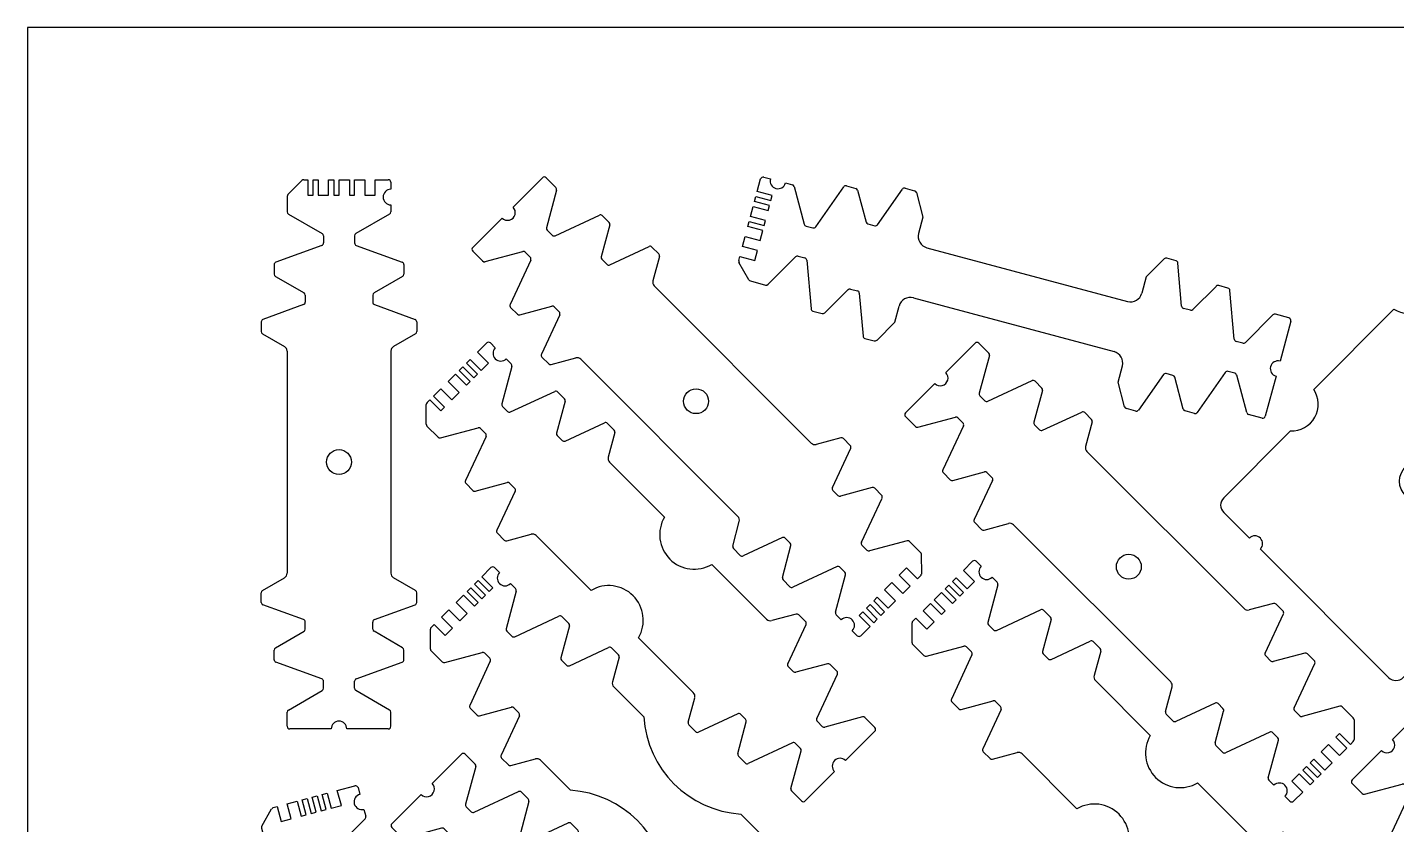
# Model space of a CAD drawing. Header units: millimetres. Extents: x 0 to 1720, y 0 to 300.
# Drawn here: x 1320 to 1584.1, y 146.3 to 300 of the extents above; entities that cross this region are included whole.
import ezdxf

# ---------------------------------------------------------------- set-up
doc = ezdxf.new("R2010")
doc.units = ezdxf.units.MM
for name, color, linetype in [('Q3_NORMAL', 3, 'Continuous'), ('Q4_MEDIUM', 4, 'Continuous'), ('Q5_HIGH', 5, 'Continuous'), ('SHEET', 7, 'Continuous')]:
    doc.layers.add(name, color=color, linetype=linetype)

# ---------------------------------------------------------------- blocks, each defined once
blk = doc.blocks.new('UT40__015deg__i1')
at = {"layer": 'Q3_NORMAL', "color": 3}
for p, q in [((-6.79, 52.94), (-6, 52.94)), ((6, 52.94), (9.5, 52.94)), ((-9.85, 50.09), (-7.15, 52.8)), ((10, 52.44), (10, 51.1)), ((-10, 49.74), (-10, 46.73)), ((10, 48.1), (10, 46.73)), ((-3.33, 40.28), (-12.17, 37.06)), ((-3, 42.11), (-3, 40.75)), ((3, 42.11), (3, 40.75)), ((3.33, 40.28), (12.17, 37.06)), ((-12.5, 36.59), (-12.5, 34.73)), ((12.5, 36.59), (12.5, 34.73)), ((-6.5, 30.69), (-6.5, 29.33)), ((6.5, 30.69), (6.5, 29.33)), ((-6.83, 28.86), (-14.67, 26.01)), ((6.83, 28.86), (14.67, 26.01)), ((-15, 25.54), (-15, 23.68)), ((15, 25.54), (15, 23.68)), ((-15, -28.54), (-15, -26.68)), ((-6.83, -31.86), (-14.67, -29.01)), ((6.83, -31.86), (14.67, -29.01)), ((15, -28.54), (15, -26.68)), ((-6.5, -33.69), (-6.5, -32.33)), ((6.5, -33.69), (6.5, -32.33)), ((-12.5, -39.59), (-12.5, -37.73)), ((12.5, -39.59), (12.5, -37.73)), ((-3.33, -43.28), (-12.17, -40.06)), ((3.33, -43.28), (12.17, -40.06)), ((-3, -45.11), (-3, -43.75)), ((3, -45.11), (3, -43.75)), ((-10, -52.44), (-10, -49.73)), ((10, -52.44), (10, -49.73)), ((-1.5, -52.94), (-9.5, -52.94)), ((9.5, -52.94), (1.5, -52.94))]:
    blk.add_line(p, q, dxfattribs=at)
for centre, radius, start, end in [((-6.79, 52.44), 0.5, 90, 135), ((9.5, 52.44), 0.5, 0, 90), ((10, 49.6), 1.5, 90, 270), ((-9.5, 49.74), 0.5, 135, 180), ((-9.5, 46.73), 0.5, 180, 240), ((9.5, 46.73), 0.5, 300, 0), ((-3.5, 42.11), 0.5, 0, 60), ((3.5, 42.11), 0.5, 120, 180), ((-3.5, 40.75), 0.5, 290, 0), ((3.5, 40.75), 0.5, 180, 250), ((-12, 36.59), 0.5, 110, 180), ((12, 36.59), 0.5, 0, 70), ((-12, 34.73), 0.5, 180, 240), ((12, 34.73), 0.5, 300, 0), ((-7, 29.33), 0.5, 290, 0), ((-7, 30.69), 0.5, 0, 60), ((7, 30.69), 0.5, 120, 180), ((7, 29.33), 0.5, 180, 250), ((-14.5, 25.54), 0.5, 110, 180), ((14.5, 25.54), 0.5, 0, 70), ((-14.5, 23.68), 0.5, 180, 240), ((14.5, 23.68), 0.5, 300, 0), ((-14.5, -26.68), 0.5, 120, 180), ((14.5, -26.68), 0.5, 0, 60), ((-14.5, -28.54), 0.5, 180, 250), ((14.5, -28.54), 0.5, 290, 0), ((-7, -32.33), 0.5, 0, 70), ((-7, -33.69), 0.5, 300, 0), ((7, -32.33), 0.5, 110, 180), ((7, -33.69), 0.5, 180, 240), ((-12, -37.73), 0.5, 120, 180), ((-12, -39.59), 0.5, 180, 250), ((12, -39.59), 0.5, 290, 0), ((12, -37.73), 0.5, 0, 60), ((-3.5, -43.75), 0.5, 0, 70), ((3.5, -43.75), 0.5, 110, 180), ((-3.5, -45.11), 0.5, 300, 0), ((3.5, -45.11), 0.5, 180, 240), ((-9.5, -49.73), 0.5, 120, 180), ((9.5, -49.73), 0.5, 0, 60), ((-9.5, -52.44), 0.5, 180, 270), ((0, -52.94), 1.5, 0, 180), ((9.5, -52.44), 0.5, 270, 0)]:
    blk.add_arc(centre, radius, start, end, dxfattribs=at)
at = {"layer": 'Q4_MEDIUM', "color": 4}
for p, q in [((-9.75, 46.3), (-3.25, 42.55)), ((9.75, 46.3), (3.25, 42.55)), ((-12.25, 34.3), (-6.75, 31.13)), ((12.25, 34.3), (6.75, 31.13)), ((-14.75, 23.24), (-10.5, 20.79)), ((14.75, 23.24), (10.5, 20.79)), ((-10.5, 20.79), (-7.25, 20.79)), ((10.5, 20.79), (7.25, 20.79)), ((-14.75, -26.24), (-10.5, -23.79)), ((-10.5, -23.79), (-7.26, -23.79)), ((10.5, -23.79), (7.26, -23.79)), ((14.75, -26.24), (10.5, -23.79)), ((-12.25, -37.3), (-6.75, -34.12)), ((12.25, -37.3), (6.75, -34.12)), ((-9.75, -49.3), (-3.25, -45.55)), ((9.75, -49.3), (3.25, -45.55))]:
    blk.add_line(p, q, dxfattribs=at)
at = {"layer": 'Q5_HIGH', "color": 5}
for p, q in [((-6, 52.94), (-6, 49.94)), ((-4, 49.94), (-4, 52.94)), ((-4, 52.94), (-2, 52.94)), ((-2, 52.94), (-2, 49.94)), ((-1, 49.94), (-1, 52.94)), ((-1, 52.94), (0, 52.94)), ((0, 52.94), (0, 49.94)), ((1, 49.94), (1, 52.94)), ((1, 52.94), (2, 52.94)), ((2, 52.94), (2, 49.94)), ((3, 49.94), (3, 52.94)), ((3, 52.94), (4, 52.94)), ((4, 52.94), (4, 49.94)), ((6, 49.94), (6, 52.94)), ((-6, 49.94), (-4, 49.94)), ((-2, 49.94), (-1, 49.94)), ((0, 49.94), (1, 49.94)), ((2, 49.94), (3, 49.94)), ((4, 49.94), (6, 49.94)), ((-5, 18.54), (-5.01, -21.54)), ((5, 18.54), (5.01, -21.54))]:
    blk.add_line(p, q, dxfattribs=at)
for centre, start, end in [((-7.25, 18.54), 359.9865, 90), ((7.25, 18.54), 90, 180.0135), ((-7.26, -21.54), 270, 359.9865), ((7.26, -21.54), 180.0135, 270)]:
    blk.add_arc(centre, 2.25, start, end, dxfattribs=at)
blk = doc.blocks.new('NT20__045deg__i1')
at = {"layer": 'Q3_NORMAL', "color": 3}
for p, q in [((-6.79, 52.94), (-6, 52.94)), ((7, 52.94), (9.5, 52.94)), ((-9.85, 50.09), (-7.15, 52.8)), ((10, 52.44), (10, 51.1)), ((-10, 49.74), (-10, 46.73)), ((10, 48.1), (10, 46.73)), ((-3.33, 40.28), (-12.17, 37.06)), ((-3, 42.11), (-3, 40.75)), ((3, 42.11), (3, 40.75)), ((3.33, 40.28), (12.17, 37.06)), ((-12.5, 36.59), (-12.5, 34.73)), ((12.5, 36.59), (12.5, 34.73)), ((-6.5, 30.69), (-6.5, 29.33)), ((6.5, 30.69), (6.5, 29.33)), ((-6.83, 28.86), (-14.67, 26.01)), ((6.83, 28.86), (14.67, 26.01)), ((-15, 25.54), (-15, 23.68)), ((15, 25.54), (15, 23.68)), ((-15, -28.54), (-15, -26.68)), ((-6.83, -31.86), (-14.67, -29.01)), ((6.83, -31.86), (14.67, -29.01)), ((15, -28.54), (15, -26.68)), ((-6.5, -33.69), (-6.5, -32.33)), ((6.5, -33.69), (6.5, -32.33)), ((-12.5, -39.59), (-12.5, -37.73)), ((12.5, -39.59), (12.5, -37.73)), ((-3.33, -43.28), (-12.17, -40.06)), ((3.33, -43.28), (12.17, -40.06)), ((-3, -45.11), (-3, -43.75)), ((3, -45.11), (3, -43.75)), ((-10, -52.44), (-10, -49.73)), ((10, -52.44), (10, -49.73)), ((-1.5, -52.94), (-9.5, -52.94)), ((9.5, -52.94), (1.5, -52.94))]:
    blk.add_line(p, q, dxfattribs=at)
for centre, radius, start, end in [((-6.79, 52.44), 0.5, 90, 135), ((9.5, 52.44), 0.5, 0, 90), ((10, 49.6), 1.5, 90, 270), ((-9.5, 49.74), 0.5, 135, 180), ((-9.5, 46.73), 0.5, 180, 240), ((9.5, 46.73), 0.5, 300, 0), ((-3.5, 42.11), 0.5, 0, 60), ((3.5, 42.11), 0.5, 120, 180), ((-3.5, 40.75), 0.5, 290, 0), ((3.5, 40.75), 0.5, 180, 250), ((-12, 36.59), 0.5, 110, 180), ((12, 36.59), 0.5, 0, 70), ((-12, 34.73), 0.5, 180, 240), ((12, 34.73), 0.5, 300, 0), ((-7, 29.33), 0.5, 290, 0), ((-7, 30.69), 0.5, 0, 60), ((7, 30.69), 0.5, 120, 180), ((7, 29.33), 0.5, 180, 250), ((-14.5, 25.54), 0.5, 110, 180), ((14.5, 25.54), 0.5, 0, 70), ((-14.5, 23.68), 0.5, 180, 240), ((14.5, 23.68), 0.5, 300, 0), ((-14.5, -26.68), 0.5, 120, 180), ((14.5, -26.68), 0.5, 0, 60), ((-14.5, -28.54), 0.5, 180, 250), ((14.5, -28.54), 0.5, 290, 0), ((-7, -32.33), 0.5, 0, 70), ((-7, -33.69), 0.5, 300, 0), ((7, -32.33), 0.5, 110, 180), ((7, -33.69), 0.5, 180, 240), ((-12, -37.73), 0.5, 120, 180), ((-12, -39.59), 0.5, 180, 250), ((12, -39.59), 0.5, 290, 0), ((12, -37.73), 0.5, 0, 60), ((-3.5, -43.75), 0.5, 0, 70), ((3.5, -43.75), 0.5, 110, 180), ((-3.5, -45.11), 0.5, 300, 0), ((3.5, -45.11), 0.5, 180, 240), ((-9.5, -49.73), 0.5, 120, 180), ((9.5, -49.73), 0.5, 0, 60), ((-9.5, -52.44), 0.5, 180, 270), ((0, -52.94), 1.5, 0, 180), ((9.5, -52.44), 0.5, 270, 0)]:
    blk.add_arc(centre, radius, start, end, dxfattribs=at)
at = {"layer": 'Q4_MEDIUM', "color": 4}
for p, q in [((-9.75, 46.3), (-3.25, 42.55)), ((9.75, 46.3), (3.25, 42.55)), ((-12.25, 34.3), (-6.75, 31.12)), ((12.25, 34.3), (6.75, 31.12)), ((-14.75, 23.24), (-10.5, 20.79)), ((14.75, 23.24), (10.5, 20.79)), ((-10, 19.92), (-10, 11.73)), ((10, 19.92), (10, 11.73)), ((-10, -22.92), (-10, -14.73)), ((10, -22.92), (10, -14.73)), ((-14.75, -26.24), (-10.5, -23.79)), ((14.75, -26.24), (10.5, -23.79)), ((-12.25, -37.3), (-6.75, -34.12)), ((12.25, -37.3), (6.75, -34.12)), ((-9.75, -49.3), (-3.25, -45.55)), ((9.75, -49.3), (3.25, -45.55))]:
    blk.add_line(p, q, dxfattribs=at)
for centre, start, end in [((-11, 19.92), 0, 60), ((11, 19.92), 120, 180), ((-11, -22.92), 300, 0), ((11, -22.92), 180, 240)]:
    blk.add_arc(centre, 1, start, end, dxfattribs=at)
at = {"layer": 'Q5_HIGH', "color": 5}
for p, q in [((-6, 52.94), (-6, 49.94)), ((-4, 49.94), (-4, 52.94)), ((-4, 52.94), (-2, 52.94)), ((-2, 52.94), (-2, 49.94)), ((-1, 49.94), (-1, 52.94)), ((-1, 52.94), (1, 52.94)), ((1, 52.94), (1, 49.94)), ((2, 49.94), (2, 52.94)), ((2, 52.94), (3, 52.94)), ((3, 52.94), (3, 49.94)), ((4, 49.94), (4, 52.94)), ((4, 52.94), (5, 52.94)), ((5, 52.94), (5, 49.94)), ((7, 49.94), (7, 52.94)), ((-6, 49.94), (-4, 49.94)), ((-2, 49.94), (-1, 49.94)), ((1, 49.94), (2, 49.94)), ((3, 49.94), (4, 49.94)), ((5, 49.94), (7, 49.94))]:
    blk.add_line(p, q, dxfattribs=at)
for centre, start, end in [((-25, -1.5), 318.5904, 41.4096), ((25, -1.5), 138.5904, 221.4096)]:
    blk.add_arc(centre, 20, start, end, dxfattribs=at)
blk = doc.blocks.new('NT20__045deg__i2')
at = {"layer": 'Q3_NORMAL', "color": 3}
for p, q in [((-6.79, 52.94), (-6, 52.94)), ((7, 52.94), (9.5, 52.94)), ((-9.85, 50.09), (-7.15, 52.8)), ((10, 52.44), (10, 51.1)), ((-10, 49.74), (-10, 46.73)), ((10, 48.1), (10, 46.73)), ((-3.33, 40.28), (-12.17, 37.06)), ((-3, 42.11), (-3, 40.75)), ((3, 42.11), (3, 40.75)), ((3.33, 40.28), (12.17, 37.06)), ((-12.5, 36.59), (-12.5, 34.73)), ((12.5, 36.59), (12.5, 34.73)), ((-6.5, 30.69), (-6.5, 29.33)), ((6.5, 30.69), (6.5, 29.33)), ((-6.83, 28.86), (-14.67, 26.01)), ((6.83, 28.86), (14.67, 26.01)), ((-15, 25.54), (-15, 23.68)), ((15, 25.54), (15, 23.68)), ((-15, -28.54), (-15, -26.68)), ((-6.83, -31.86), (-14.67, -29.01)), ((6.83, -31.86), (14.67, -29.01)), ((15, -28.54), (15, -26.68)), ((-6.5, -33.69), (-6.5, -32.33)), ((6.5, -33.69), (6.5, -32.33)), ((-12.5, -39.59), (-12.5, -37.73)), ((12.5, -39.59), (12.5, -37.73)), ((-3.33, -43.28), (-12.17, -40.06)), ((3.33, -43.28), (12.17, -40.06)), ((-3, -45.11), (-3, -43.75)), ((3, -45.11), (3, -43.75)), ((-10, -52.44), (-10, -49.73)), ((10, -52.44), (10, -49.73)), ((-1.5, -52.94), (-9.5, -52.94)), ((9.5, -52.94), (1.5, -52.94))]:
    blk.add_line(p, q, dxfattribs=at)
for centre, radius, start, end in [((-6.79, 52.44), 0.5, 90, 135), ((9.5, 52.44), 0.5, 0, 90), ((10, 49.6), 1.5, 90, 270), ((-9.5, 49.74), 0.5, 135, 180), ((-9.5, 46.73), 0.5, 180, 240), ((9.5, 46.73), 0.5, 300, 0), ((-3.5, 42.11), 0.5, 0, 60), ((3.5, 42.11), 0.5, 120, 180), ((-3.5, 40.75), 0.5, 290, 0), ((3.5, 40.75), 0.5, 180, 250), ((-12, 36.59), 0.5, 110, 180), ((12, 36.59), 0.5, 0, 70), ((-12, 34.73), 0.5, 180, 240), ((12, 34.73), 0.5, 300, 0), ((-7, 29.33), 0.5, 290, 0), ((-7, 30.69), 0.5, 0, 60), ((7, 30.69), 0.5, 120, 180), ((7, 29.33), 0.5, 180, 250), ((-14.5, 25.54), 0.5, 110, 180), ((14.5, 25.54), 0.5, 0, 70), ((-14.5, 23.68), 0.5, 180, 240), ((14.5, 23.68), 0.5, 300, 0), ((-14.5, -26.68), 0.5, 120, 180), ((14.5, -26.68), 0.5, 0, 60), ((-14.5, -28.54), 0.5, 180, 250), ((14.5, -28.54), 0.5, 290, 0), ((-7, -32.33), 0.5, 0, 70), ((-7, -33.69), 0.5, 300, 0), ((7, -32.33), 0.5, 110, 180), ((7, -33.69), 0.5, 180, 240), ((-12, -37.73), 0.5, 120, 180), ((-12, -39.59), 0.5, 180, 250), ((12, -39.59), 0.5, 290, 0), ((12, -37.73), 0.5, 0, 60), ((-3.5, -43.75), 0.5, 0, 70), ((3.5, -43.75), 0.5, 110, 180), ((-3.5, -45.11), 0.5, 300, 0), ((3.5, -45.11), 0.5, 180, 240), ((-9.5, -49.73), 0.5, 120, 180), ((9.5, -49.73), 0.5, 0, 60), ((-9.5, -52.44), 0.5, 180, 270), ((0, -52.94), 1.5, 0, 180), ((9.5, -52.44), 0.5, 270, 0)]:
    blk.add_arc(centre, radius, start, end, dxfattribs=at)
at = {"layer": 'Q4_MEDIUM', "color": 4}
for p, q in [((-9.75, 46.3), (-3.25, 42.55)), ((9.75, 46.3), (3.25, 42.55)), ((-12.25, 34.3), (-6.75, 31.12)), ((12.25, 34.3), (6.75, 31.12)), ((-14.75, 23.24), (-10.5, 20.79)), ((14.75, 23.24), (10.5, 20.79)), ((-10, 19.92), (-10, 11.73)), ((10, 19.92), (10, 11.73)), ((-10, -22.92), (-10, -14.73)), ((10, -22.92), (10, -14.73)), ((-14.75, -26.24), (-10.5, -23.79)), ((14.75, -26.24), (10.5, -23.79)), ((-12.25, -37.3), (-6.75, -34.12)), ((12.25, -37.3), (6.75, -34.12)), ((-9.75, -49.3), (-3.25, -45.55)), ((9.75, -49.3), (3.25, -45.55))]:
    blk.add_line(p, q, dxfattribs=at)
for centre, start, end in [((-11, 19.92), 0, 60), ((11, 19.92), 120, 180), ((-11, -22.92), 300, 0), ((11, -22.92), 180, 240)]:
    blk.add_arc(centre, 1, start, end, dxfattribs=at)
at = {"layer": 'Q5_HIGH', "color": 5}
for p, q in [((-6, 52.94), (-6, 49.94)), ((-5, 49.94), (-5, 52.94)), ((-5, 52.94), (-3, 52.94)), ((-3, 52.94), (-3, 49.94)), ((-1, 49.94), (-1, 52.94)), ((-1, 52.94), (1, 52.94)), ((1, 52.94), (1, 49.94)), ((2, 49.94), (2, 52.94)), ((2, 52.94), (3, 52.94)), ((3, 52.94), (3, 49.94)), ((4, 49.94), (4, 52.94)), ((4, 52.94), (5, 52.94)), ((5, 52.94), (5, 49.94)), ((7, 49.94), (7, 52.94)), ((-6, 49.94), (-5, 49.94)), ((-3, 49.94), (-1, 49.94)), ((1, 49.94), (2, 49.94)), ((3, 49.94), (4, 49.94)), ((5, 49.94), (7, 49.94))]:
    blk.add_line(p, q, dxfattribs=at)
for centre, start, end in [((-25, -1.5), 318.5904, 41.4096), ((25, -1.5), 138.5904, 221.4096)]:
    blk.add_arc(centre, 20, start, end, dxfattribs=at)
blk = doc.blocks.new('NT20__045deg__i3')
at = {"layer": 'Q3_NORMAL', "color": 3}
for p, q in [((-6.79, 52.94), (-6, 52.94)), ((7, 52.94), (9.5, 52.94)), ((-9.85, 50.09), (-7.15, 52.8)), ((10, 52.44), (10, 51.1)), ((-10, 49.74), (-10, 46.73)), ((10, 48.1), (10, 46.73)), ((-3.33, 40.28), (-12.17, 37.06)), ((-3, 42.11), (-3, 40.75)), ((3, 42.11), (3, 40.75)), ((3.33, 40.28), (12.17, 37.06)), ((-12.5, 36.59), (-12.5, 34.73)), ((12.5, 36.59), (12.5, 34.73)), ((-6.5, 30.69), (-6.5, 29.33)), ((6.5, 30.69), (6.5, 29.33)), ((-6.83, 28.86), (-14.67, 26.01)), ((6.83, 28.86), (14.67, 26.01)), ((-15, 25.54), (-15, 23.68)), ((15, 25.54), (15, 23.68)), ((-15, -28.54), (-15, -26.68)), ((-6.83, -31.86), (-14.67, -29.01)), ((6.83, -31.86), (14.67, -29.01)), ((15, -28.54), (15, -26.68)), ((-6.5, -33.69), (-6.5, -32.33)), ((6.5, -33.69), (6.5, -32.33)), ((-12.5, -39.59), (-12.5, -37.73)), ((12.5, -39.59), (12.5, -37.73)), ((-3.33, -43.28), (-12.17, -40.06)), ((3.33, -43.28), (12.17, -40.06)), ((-3, -45.11), (-3, -43.75)), ((3, -45.11), (3, -43.75)), ((-10, -52.44), (-10, -49.73)), ((10, -52.44), (10, -49.73)), ((-1.5, -52.94), (-9.5, -52.94)), ((9.5, -52.94), (1.5, -52.94))]:
    blk.add_line(p, q, dxfattribs=at)
for centre, radius, start, end in [((-6.79, 52.44), 0.5, 90, 135), ((9.5, 52.44), 0.5, 0, 90), ((10, 49.6), 1.5, 90, 270), ((-9.5, 49.74), 0.5, 135, 180), ((-9.5, 46.73), 0.5, 180, 240), ((9.5, 46.73), 0.5, 300, 0), ((-3.5, 42.11), 0.5, 0, 60), ((3.5, 42.11), 0.5, 120, 180), ((-3.5, 40.75), 0.5, 290, 0), ((3.5, 40.75), 0.5, 180, 250), ((-12, 36.59), 0.5, 110, 180), ((12, 36.59), 0.5, 0, 70), ((-12, 34.73), 0.5, 180, 240), ((12, 34.73), 0.5, 300, 0), ((-7, 29.33), 0.5, 290, 0), ((-7, 30.69), 0.5, 0, 60), ((7, 30.69), 0.5, 120, 180), ((7, 29.33), 0.5, 180, 250), ((-14.5, 25.54), 0.5, 110, 180), ((14.5, 25.54), 0.5, 0, 70), ((-14.5, 23.68), 0.5, 180, 240), ((14.5, 23.68), 0.5, 300, 0), ((-14.5, -26.68), 0.5, 120, 180), ((14.5, -26.68), 0.5, 0, 60), ((-14.5, -28.54), 0.5, 180, 250), ((14.5, -28.54), 0.5, 290, 0), ((-7, -32.33), 0.5, 0, 70), ((-7, -33.69), 0.5, 300, 0), ((7, -32.33), 0.5, 110, 180), ((7, -33.69), 0.5, 180, 240), ((-12, -37.73), 0.5, 120, 180), ((-12, -39.59), 0.5, 180, 250), ((12, -39.59), 0.5, 290, 0), ((12, -37.73), 0.5, 0, 60), ((-3.5, -43.75), 0.5, 0, 70), ((3.5, -43.75), 0.5, 110, 180), ((-3.5, -45.11), 0.5, 300, 0), ((3.5, -45.11), 0.5, 180, 240), ((-9.5, -49.73), 0.5, 120, 180), ((9.5, -49.73), 0.5, 0, 60), ((-9.5, -52.44), 0.5, 180, 270), ((0, -52.94), 1.5, 0, 180), ((9.5, -52.44), 0.5, 270, 0)]:
    blk.add_arc(centre, radius, start, end, dxfattribs=at)
at = {"layer": 'Q4_MEDIUM', "color": 4}
for p, q in [((-9.75, 46.3), (-3.25, 42.55)), ((9.75, 46.3), (3.25, 42.55)), ((-12.25, 34.3), (-6.75, 31.12)), ((12.25, 34.3), (6.75, 31.12)), ((-14.75, 23.24), (-10.5, 20.79)), ((14.75, 23.24), (10.5, 20.79)), ((-10, 19.92), (-10, 11.73)), ((10, 19.92), (10, 11.73)), ((-10, -22.92), (-10, -14.73)), ((10, -22.92), (10, -14.73)), ((-14.75, -26.24), (-10.5, -23.79)), ((14.75, -26.24), (10.5, -23.79)), ((-12.25, -37.3), (-6.75, -34.12)), ((12.25, -37.3), (6.75, -34.12)), ((-9.75, -49.3), (-3.25, -45.55)), ((9.75, -49.3), (3.25, -45.55))]:
    blk.add_line(p, q, dxfattribs=at)
for centre, start, end in [((-11, 19.92), 0, 60), ((11, 19.92), 120, 180), ((-11, -22.92), 300, 0), ((11, -22.92), 180, 240)]:
    blk.add_arc(centre, 1, start, end, dxfattribs=at)
at = {"layer": 'Q5_HIGH', "color": 5}
for p, q in [((-6, 52.94), (-6, 49.94)), ((-4, 49.94), (-4, 52.94)), ((-4, 52.94), (-2, 52.94)), ((-2, 52.94), (-2, 49.94)), ((0, 49.94), (0, 52.94)), ((0, 52.94), (2, 52.94)), ((2, 52.94), (2, 49.94)), ((3, 49.94), (3, 52.94)), ((3, 52.94), (4, 52.94)), ((4, 52.94), (4, 49.94)), ((5, 49.94), (5, 52.94)), ((5, 52.94), (6, 52.94)), ((6, 52.94), (6, 49.94)), ((7, 49.94), (7, 52.94)), ((-6, 49.94), (-4, 49.94)), ((-2, 49.94), (0, 49.94)), ((2, 49.94), (3, 49.94)), ((4, 49.94), (5, 49.94)), ((6, 49.94), (7, 49.94))]:
    blk.add_line(p, q, dxfattribs=at)
for centre, start, end in [((-25, -1.5), 318.5904, 41.4096), ((25, -1.5), 138.5904, 221.4096)]:
    blk.add_arc(centre, 20, start, end, dxfattribs=at)
blk = doc.blocks.new('NT06__045deg__i1')
at = {"layer": 'Q3_NORMAL', "color": 3}
for p, q in [((-6.79, 52.94), (-6, 52.94)), ((7, 52.94), (9.5, 52.94)), ((-9.85, 50.09), (-7.15, 52.8)), ((10, 52.44), (10, 51.1)), ((-10, 49.74), (-10, 46.73)), ((10, 48.1), (10, 46.73)), ((-3.33, 40.28), (-12.17, 37.06)), ((-3, 42.11), (-3, 40.75)), ((3, 42.11), (3, 40.75)), ((3.33, 40.28), (12.17, 37.06)), ((-12.5, 36.59), (-12.5, 34.73)), ((12.5, 36.59), (12.5, 34.73)), ((-6.5, 30.69), (-6.5, 29.33)), ((6.5, 30.69), (6.5, 29.33)), ((-6.83, 28.86), (-14.67, 26.01)), ((6.83, 28.86), (14.67, 26.01)), ((-15, 25.54), (-15, 23.68)), ((15, 25.54), (15, 23.68)), ((-15, -28.54), (-15, -26.68)), ((-6.83, -31.86), (-14.67, -29.01)), ((6.83, -31.86), (14.67, -29.01)), ((15, -28.54), (15, -26.68)), ((-6.5, -33.69), (-6.5, -32.33)), ((6.5, -33.69), (6.5, -32.33)), ((-12.5, -39.59), (-12.5, -37.73)), ((12.5, -39.59), (12.5, -37.73)), ((-3.33, -43.28), (-12.17, -40.06)), ((3.33, -43.28), (12.17, -40.06)), ((-3, -45.11), (-3, -43.75)), ((3, -45.11), (3, -43.75)), ((-10, -52.44), (-10, -49.73)), ((10, -52.44), (10, -49.73)), ((-1.5, -52.94), (-9.5, -52.94)), ((9.5, -52.94), (1.5, -52.94))]:
    blk.add_line(p, q, dxfattribs=at)
for centre, radius, start, end in [((-6.79, 52.44), 0.5, 90, 135), ((9.5, 52.44), 0.5, 0, 90), ((10, 49.6), 1.5, 90, 270), ((-9.5, 49.74), 0.5, 135, 180), ((-9.5, 46.73), 0.5, 180, 240), ((9.5, 46.73), 0.5, 300, 0), ((-3.5, 42.11), 0.5, 0, 60), ((3.5, 42.11), 0.5, 120, 180), ((-3.5, 40.75), 0.5, 290, 0), ((3.5, 40.75), 0.5, 180, 250), ((-12, 36.59), 0.5, 110, 180), ((12, 36.59), 0.5, 0, 70), ((-12, 34.73), 0.5, 180, 240), ((12, 34.73), 0.5, 300, 0), ((-7, 29.33), 0.5, 290, 0), ((-7, 30.69), 0.5, 0, 60), ((7, 30.69), 0.5, 120, 180), ((7, 29.33), 0.5, 180, 250), ((-14.5, 25.54), 0.5, 110, 180), ((14.5, 25.54), 0.5, 0, 70), ((-14.5, 23.68), 0.5, 180, 240), ((14.5, 23.68), 0.5, 300, 0), ((-14.5, -26.68), 0.5, 120, 180), ((14.5, -26.68), 0.5, 0, 60), ((-14.5, -28.54), 0.5, 180, 250), ((14.5, -28.54), 0.5, 290, 0), ((-7, -32.33), 0.5, 0, 70), ((-7, -33.69), 0.5, 300, 0), ((7, -32.33), 0.5, 110, 180), ((7, -33.69), 0.5, 180, 240), ((-12, -37.73), 0.5, 120, 180), ((-12, -39.59), 0.5, 180, 250), ((12, -39.59), 0.5, 290, 0), ((12, -37.73), 0.5, 0, 60), ((-3.5, -43.75), 0.5, 0, 70), ((3.5, -43.75), 0.5, 110, 180), ((-3.5, -45.11), 0.5, 300, 0), ((3.5, -45.11), 0.5, 180, 240), ((-9.5, -49.73), 0.5, 120, 180), ((9.5, -49.73), 0.5, 0, 60), ((-9.5, -52.44), 0.5, 180, 270), ((0, -52.94), 1.5, 0, 180), ((9.5, -52.44), 0.5, 270, 0)]:
    blk.add_arc(centre, radius, start, end, dxfattribs=at)
at = {"layer": 'Q4_MEDIUM', "color": 4}
for p, q in [((-9.75, 46.3), (-3.25, 42.55)), ((9.75, 46.3), (3.25, 42.55)), ((-12.25, 34.3), (-6.75, 31.12)), ((12.25, 34.3), (6.75, 31.12)), ((-14.75, 23.24), (-10.5, 20.79)), ((14.75, 23.24), (10.5, 20.79)), ((-10, 19.92), (-10, 4.96)), ((10, 19.92), (10, 4.96)), ((-10, -22.92), (-10, -7.95)), ((10, -22.92), (10, -7.95)), ((-14.75, -26.24), (-10.5, -23.79)), ((14.75, -26.24), (10.5, -23.79)), ((-12.25, -37.3), (-6.75, -34.12)), ((12.25, -37.3), (6.75, -34.12)), ((-9.75, -49.3), (-3.25, -45.55)), ((9.75, -49.3), (3.25, -45.55))]:
    blk.add_line(p, q, dxfattribs=at)
for centre, start, end in [((-11, 19.92), 0, 60), ((11, 19.92), 120, 180), ((-11, -22.92), 300, 0), ((11, -22.92), 180, 240)]:
    blk.add_arc(centre, 1, start, end, dxfattribs=at)
at = {"layer": 'Q5_HIGH', "color": 5}
for p, q in [((-6, 52.94), (-6, 49.94)), ((-4, 49.94), (-4, 52.94)), ((-4, 52.94), (-2, 52.94)), ((-2, 52.94), (-2, 49.94)), ((-1, 49.94), (-1, 52.94)), ((-1, 52.94), (1, 52.94)), ((1, 52.94), (1, 49.94)), ((2, 49.94), (2, 52.94)), ((2, 52.94), (3, 52.94)), ((3, 52.94), (3, 49.94)), ((4, 49.94), (4, 52.94)), ((4, 52.94), (5, 52.94)), ((5, 52.94), (5, 49.94)), ((7, 49.94), (7, 52.94)), ((-6, 49.94), (-4, 49.94)), ((-2, 49.94), (-1, 49.94)), ((1, 49.94), (2, 49.94)), ((3, 49.94), (4, 49.94)), ((5, 49.94), (7, 49.94))]:
    blk.add_line(p, q, dxfattribs=at)
for centre, start, end in [((-11.67, -1.5), 284.4775, 75.5225), ((11.67, -1.5), 104.4775, 255.5225)]:
    blk.add_arc(centre, 6.67, start, end, dxfattribs=at)
blk = doc.blocks.new('CHD48__045deg__i2')
at = {"layer": 'Q3_NORMAL', "color": 3}
for p, q in [((-6.79, 52.94), (-6, 52.94)), ((7, 52.94), (9.5, 52.94)), ((-9.85, 50.09), (-7.15, 52.8)), ((10, 52.44), (10, 51.1)), ((-10, 49.74), (-10, 46.73)), ((10, 48.1), (10, 46.73)), ((-3.33, 40.28), (-12.17, 37.06)), ((-3, 42.11), (-3, 40.75)), ((3, 42.11), (3, 40.75)), ((3.33, 40.28), (12.17, 37.06)), ((-12.5, 36.59), (-12.5, 34.73)), ((12.5, 36.59), (12.5, 34.73)), ((-6.5, 30.69), (-6.5, 29.33)), ((6.5, 30.69), (6.5, 29.33)), ((-6.83, 28.86), (-14.67, 26.01)), ((6.83, 28.86), (14.67, 26.01)), ((-15, 25.54), (-15, 23.68)), ((15, 25.54), (15, 23.68)), ((-15, -28.54), (-15, -26.68)), ((-6.83, -31.86), (-14.67, -29.01)), ((6.83, -31.86), (14.67, -29.01)), ((15, -28.54), (15, -26.68)), ((-6.5, -33.69), (-6.5, -32.33)), ((6.5, -33.69), (6.5, -32.33)), ((-12.5, -39.59), (-12.5, -37.73)), ((12.5, -39.59), (12.5, -37.73)), ((-3.33, -43.28), (-12.17, -40.06)), ((3.33, -43.28), (12.17, -40.06)), ((-3, -45.11), (-3, -43.75)), ((3, -45.11), (3, -43.75)), ((-10, -52.44), (-10, -49.73)), ((10, -52.44), (10, -49.73)), ((-1.5, -52.94), (-9.5, -52.94)), ((9.5, -52.94), (1.5, -52.94))]:
    blk.add_line(p, q, dxfattribs=at)
for centre, radius, start, end in [((-6.79, 52.44), 0.5, 90, 135), ((9.5, 52.44), 0.5, 0, 90), ((10, 49.6), 1.5, 90, 270), ((-9.5, 49.74), 0.5, 135, 180), ((-9.5, 46.73), 0.5, 180, 240), ((9.5, 46.73), 0.5, 300, 0), ((-3.5, 42.11), 0.5, 0, 60), ((3.5, 42.11), 0.5, 120, 180), ((-3.5, 40.75), 0.5, 290, 0), ((3.5, 40.75), 0.5, 180, 250), ((-12, 36.59), 0.5, 110, 180), ((12, 36.59), 0.5, 0, 70), ((-12, 34.73), 0.5, 180, 240), ((12, 34.73), 0.5, 300, 0), ((-7, 29.33), 0.5, 290, 0), ((-7, 30.69), 0.5, 0, 60), ((7, 30.69), 0.5, 120, 180), ((7, 29.33), 0.5, 180, 250), ((-14.5, 25.54), 0.5, 110, 180), ((14.5, 25.54), 0.5, 0, 70), ((-14.5, 23.68), 0.5, 180, 240), ((14.5, 23.68), 0.5, 300, 0), ((-14.5, -26.68), 0.5, 120, 180), ((14.5, -26.68), 0.5, 0, 60), ((-14.5, -28.54), 0.5, 180, 250), ((14.5, -28.54), 0.5, 290, 0), ((-7, -32.33), 0.5, 0, 70), ((-7, -33.69), 0.5, 300, 0), ((7, -32.33), 0.5, 110, 180), ((7, -33.69), 0.5, 180, 240), ((-12, -37.73), 0.5, 120, 180), ((-12, -39.59), 0.5, 180, 250), ((12, -39.59), 0.5, 290, 0), ((12, -37.73), 0.5, 0, 60), ((-3.5, -43.75), 0.5, 0, 70), ((3.5, -43.75), 0.5, 110, 180), ((-3.5, -45.11), 0.5, 300, 0), ((3.5, -45.11), 0.5, 180, 240), ((-9.5, -49.73), 0.5, 120, 180), ((9.5, -49.73), 0.5, 0, 60), ((-9.5, -52.44), 0.5, 180, 270), ((0, -52.94), 1.5, 0, 180), ((9.5, -52.44), 0.5, 270, 0)]:
    blk.add_arc(centre, radius, start, end, dxfattribs=at)
at = {"layer": 'Q4_MEDIUM', "color": 4}
for p, q in [((-9.75, 46.3), (-3.25, 42.55)), ((9.75, 46.3), (3.25, 42.55)), ((-12.25, 34.3), (-6.75, 31.12)), ((12.25, 34.3), (6.75, 31.12)), ((-14.75, 23.24), (-10.5, 20.79)), ((14.75, 23.24), (10.5, 20.79)), ((-10, 19.92), (-10, -22.92)), ((10, 19.92), (10, -22.92)), ((-14.75, -26.24), (-10.5, -23.79)), ((14.75, -26.24), (10.5, -23.79)), ((-12.25, -37.3), (-6.75, -34.12)), ((12.25, -37.3), (6.75, -34.12)), ((-9.75, -49.3), (-3.25, -45.55)), ((9.75, -49.3), (3.25, -45.55))]:
    blk.add_line(p, q, dxfattribs=at)
for centre, start, end in [((-11, 19.92), 0, 60), ((11, 19.92), 120, 180), ((-11, -22.92), 300, 0), ((11, -22.92), 180, 240)]:
    blk.add_arc(centre, 1, start, end, dxfattribs=at)
at = {"layer": 'Q5_HIGH', "color": 5}
for p, q in [((-6, 52.94), (-6, 49.94)), ((-5, 49.94), (-5, 52.94)), ((-5, 52.94), (-3, 52.94)), ((-3, 52.94), (-3, 49.94)), ((-1, 49.94), (-1, 52.94)), ((-1, 52.94), (1, 52.94)), ((1, 52.94), (1, 49.94)), ((2, 49.94), (2, 52.94)), ((2, 52.94), (3, 52.94)), ((3, 52.94), (3, 49.94)), ((4, 49.94), (4, 52.94)), ((4, 52.94), (5, 52.94)), ((5, 52.94), (5, 49.94)), ((7, 49.94), (7, 52.94)), ((-6, 49.94), (-5, 49.94)), ((-3, 49.94), (-1, 49.94)), ((1, 49.94), (2, 49.94)), ((3, 49.94), (4, 49.94)), ((5, 49.94), (7, 49.94))]:
    blk.add_line(p, q, dxfattribs=at)
blk.add_circle((0, -1.5), 2.4, dxfattribs=at)
blk = doc.blocks.new('NT06__045deg__i2')
at = {"layer": 'Q3_NORMAL', "color": 3}
for p, q in [((-6.79, 52.94), (-6, 52.94)), ((7, 52.94), (9.5, 52.94)), ((-9.85, 50.09), (-7.15, 52.8)), ((10, 52.44), (10, 51.1)), ((-10, 49.74), (-10, 46.73)), ((10, 48.1), (10, 46.73)), ((-3.33, 40.28), (-12.17, 37.06)), ((-3, 42.11), (-3, 40.75)), ((3, 42.11), (3, 40.75)), ((3.33, 40.28), (12.17, 37.06)), ((-12.5, 36.59), (-12.5, 34.73)), ((12.5, 36.59), (12.5, 34.73)), ((-6.5, 30.69), (-6.5, 29.33)), ((6.5, 30.69), (6.5, 29.33)), ((-6.83, 28.86), (-14.67, 26.01)), ((6.83, 28.86), (14.67, 26.01)), ((-15, 25.54), (-15, 23.68)), ((15, 25.54), (15, 23.68)), ((-15, -28.54), (-15, -26.68)), ((-6.83, -31.86), (-14.67, -29.01)), ((6.83, -31.86), (14.67, -29.01)), ((15, -28.54), (15, -26.68)), ((-6.5, -33.69), (-6.5, -32.33)), ((6.5, -33.69), (6.5, -32.33)), ((-12.5, -39.59), (-12.5, -37.73)), ((12.5, -39.59), (12.5, -37.73)), ((-3.33, -43.28), (-12.17, -40.06)), ((3.33, -43.28), (12.17, -40.06)), ((-3, -45.11), (-3, -43.75)), ((3, -45.11), (3, -43.75)), ((-10, -52.44), (-10, -49.73)), ((10, -52.44), (10, -49.73)), ((-1.5, -52.94), (-9.5, -52.94)), ((9.5, -52.94), (1.5, -52.94))]:
    blk.add_line(p, q, dxfattribs=at)
for centre, radius, start, end in [((-6.79, 52.44), 0.5, 90, 135), ((9.5, 52.44), 0.5, 0, 90), ((10, 49.6), 1.5, 90, 270), ((-9.5, 49.74), 0.5, 135, 180), ((-9.5, 46.73), 0.5, 180, 240), ((9.5, 46.73), 0.5, 300, 0), ((-3.5, 42.11), 0.5, 0, 60), ((3.5, 42.11), 0.5, 120, 180), ((-3.5, 40.75), 0.5, 290, 0), ((3.5, 40.75), 0.5, 180, 250), ((-12, 36.59), 0.5, 110, 180), ((12, 36.59), 0.5, 0, 70), ((-12, 34.73), 0.5, 180, 240), ((12, 34.73), 0.5, 300, 0), ((-7, 29.33), 0.5, 290, 0), ((-7, 30.69), 0.5, 0, 60), ((7, 30.69), 0.5, 120, 180), ((7, 29.33), 0.5, 180, 250), ((-14.5, 25.54), 0.5, 110, 180), ((14.5, 25.54), 0.5, 0, 70), ((-14.5, 23.68), 0.5, 180, 240), ((14.5, 23.68), 0.5, 300, 0), ((-14.5, -26.68), 0.5, 120, 180), ((14.5, -26.68), 0.5, 0, 60), ((-14.5, -28.54), 0.5, 180, 250), ((14.5, -28.54), 0.5, 290, 0), ((-7, -32.33), 0.5, 0, 70), ((-7, -33.69), 0.5, 300, 0), ((7, -32.33), 0.5, 110, 180), ((7, -33.69), 0.5, 180, 240), ((-12, -37.73), 0.5, 120, 180), ((-12, -39.59), 0.5, 180, 250), ((12, -39.59), 0.5, 290, 0), ((12, -37.73), 0.5, 0, 60), ((-3.5, -43.75), 0.5, 0, 70), ((3.5, -43.75), 0.5, 110, 180), ((-3.5, -45.11), 0.5, 300, 0), ((3.5, -45.11), 0.5, 180, 240), ((-9.5, -49.73), 0.5, 120, 180), ((9.5, -49.73), 0.5, 0, 60), ((-9.5, -52.44), 0.5, 180, 270), ((0, -52.94), 1.5, 0, 180), ((9.5, -52.44), 0.5, 270, 0)]:
    blk.add_arc(centre, radius, start, end, dxfattribs=at)
at = {"layer": 'Q4_MEDIUM', "color": 4}
for p, q in [((-9.75, 46.3), (-3.25, 42.55)), ((9.75, 46.3), (3.25, 42.55)), ((-12.25, 34.3), (-6.75, 31.12)), ((12.25, 34.3), (6.75, 31.12)), ((-14.75, 23.24), (-10.5, 20.79)), ((14.75, 23.24), (10.5, 20.79)), ((-10, 19.92), (-10, 4.96)), ((10, 19.92), (10, 4.96)), ((-10, -22.92), (-10, -7.95)), ((10, -22.92), (10, -7.95)), ((-14.75, -26.24), (-10.5, -23.79)), ((14.75, -26.24), (10.5, -23.79)), ((-12.25, -37.3), (-6.75, -34.12)), ((12.25, -37.3), (6.75, -34.12)), ((-9.75, -49.3), (-3.25, -45.55)), ((9.75, -49.3), (3.25, -45.55))]:
    blk.add_line(p, q, dxfattribs=at)
for centre, start, end in [((-11, 19.92), 0, 60), ((11, 19.92), 120, 180), ((-11, -22.92), 300, 0), ((11, -22.92), 180, 240)]:
    blk.add_arc(centre, 1, start, end, dxfattribs=at)
at = {"layer": 'Q5_HIGH', "color": 5}
for p, q in [((-6, 52.94), (-6, 49.94)), ((-5, 49.94), (-5, 52.94)), ((-5, 52.94), (-3, 52.94)), ((-3, 52.94), (-3, 49.94)), ((-1, 49.94), (-1, 52.94)), ((-1, 52.94), (1, 52.94)), ((1, 52.94), (1, 49.94)), ((2, 49.94), (2, 52.94)), ((2, 52.94), (3, 52.94)), ((3, 52.94), (3, 49.94)), ((4, 49.94), (4, 52.94)), ((4, 52.94), (5, 52.94)), ((5, 52.94), (5, 49.94)), ((7, 49.94), (7, 52.94)), ((-6, 49.94), (-5, 49.94)), ((-3, 49.94), (-1, 49.94)), ((1, 49.94), (2, 49.94)), ((3, 49.94), (4, 49.94)), ((5, 49.94), (7, 49.94))]:
    blk.add_line(p, q, dxfattribs=at)
for centre, start, end in [((-11.67, -1.5), 284.4775, 75.5225), ((11.67, -1.5), 104.4775, 255.5225)]:
    blk.add_arc(centre, 6.67, start, end, dxfattribs=at)
blk = doc.blocks.new('CHD48__000deg__i2')
at = {"layer": 'Q3_NORMAL', "color": 3}
for p, q in [((-6.79, 52.94), (-6, 52.94)), ((7, 52.94), (9.5, 52.94)), ((-9.85, 50.09), (-7.15, 52.8)), ((10, 52.44), (10, 51.1)), ((-10, 49.74), (-10, 46.73)), ((10, 48.1), (10, 46.73)), ((-3.33, 40.28), (-12.17, 37.06)), ((-3, 42.11), (-3, 40.75)), ((3, 42.11), (3, 40.75)), ((3.33, 40.28), (12.17, 37.06)), ((-12.5, 36.59), (-12.5, 34.73)), ((12.5, 36.59), (12.5, 34.73)), ((-6.5, 30.69), (-6.5, 29.33)), ((6.5, 30.69), (6.5, 29.33)), ((-6.83, 28.86), (-14.67, 26.01)), ((6.83, 28.86), (14.67, 26.01)), ((-15, 25.54), (-15, 23.68)), ((15, 25.54), (15, 23.68)), ((-15, -28.54), (-15, -26.68)), ((-6.83, -31.86), (-14.67, -29.01)), ((6.83, -31.86), (14.67, -29.01)), ((15, -28.54), (15, -26.68)), ((-6.5, -33.69), (-6.5, -32.33)), ((6.5, -33.69), (6.5, -32.33)), ((-12.5, -39.59), (-12.5, -37.73)), ((12.5, -39.59), (12.5, -37.73)), ((-3.33, -43.28), (-12.17, -40.06)), ((3.33, -43.28), (12.17, -40.06)), ((-3, -45.11), (-3, -43.75)), ((3, -45.11), (3, -43.75)), ((-10, -52.44), (-10, -49.73)), ((10, -52.44), (10, -49.73)), ((-1.5, -52.94), (-9.5, -52.94)), ((9.5, -52.94), (1.5, -52.94))]:
    blk.add_line(p, q, dxfattribs=at)
for centre, radius, start, end in [((-6.79, 52.44), 0.5, 90, 135), ((9.5, 52.44), 0.5, 0, 90), ((10, 49.6), 1.5, 90, 270), ((-9.5, 49.74), 0.5, 135, 180), ((-9.5, 46.73), 0.5, 180, 240), ((9.5, 46.73), 0.5, 300, 0), ((-3.5, 42.11), 0.5, 0, 60), ((3.5, 42.11), 0.5, 120, 180), ((-3.5, 40.75), 0.5, 290, 0), ((3.5, 40.75), 0.5, 180, 250), ((-12, 36.59), 0.5, 110, 180), ((12, 36.59), 0.5, 0, 70), ((-12, 34.73), 0.5, 180, 240), ((12, 34.73), 0.5, 300, 0), ((-7, 29.33), 0.5, 290, 0), ((-7, 30.69), 0.5, 0, 60), ((7, 30.69), 0.5, 120, 180), ((7, 29.33), 0.5, 180, 250), ((-14.5, 25.54), 0.5, 110, 180), ((14.5, 25.54), 0.5, 0, 70), ((-14.5, 23.68), 0.5, 180, 240), ((14.5, 23.68), 0.5, 300, 0), ((-14.5, -26.68), 0.5, 120, 180), ((14.5, -26.68), 0.5, 0, 60), ((-14.5, -28.54), 0.5, 180, 250), ((14.5, -28.54), 0.5, 290, 0), ((-7, -32.33), 0.5, 0, 70), ((-7, -33.69), 0.5, 300, 0), ((7, -32.33), 0.5, 110, 180), ((7, -33.69), 0.5, 180, 240), ((-12, -37.73), 0.5, 120, 180), ((-12, -39.59), 0.5, 180, 250), ((12, -39.59), 0.5, 290, 0), ((12, -37.73), 0.5, 0, 60), ((-3.5, -43.75), 0.5, 0, 70), ((3.5, -43.75), 0.5, 110, 180), ((-3.5, -45.11), 0.5, 300, 0), ((3.5, -45.11), 0.5, 180, 240), ((-9.5, -49.73), 0.5, 120, 180), ((9.5, -49.73), 0.5, 0, 60), ((-9.5, -52.44), 0.5, 180, 270), ((0, -52.94), 1.5, 0, 180), ((9.5, -52.44), 0.5, 270, 0)]:
    blk.add_arc(centre, radius, start, end, dxfattribs=at)
at = {"layer": 'Q4_MEDIUM', "color": 4}
for p, q in [((-9.75, 46.3), (-3.25, 42.55)), ((9.75, 46.3), (3.25, 42.55)), ((-12.25, 34.3), (-6.75, 31.12)), ((12.25, 34.3), (6.75, 31.12)), ((-14.75, 23.24), (-10.5, 20.79)), ((14.75, 23.24), (10.5, 20.79)), ((-10, 19.92), (-10, -22.92)), ((10, 19.92), (10, -22.92)), ((-14.75, -26.24), (-10.5, -23.79)), ((14.75, -26.24), (10.5, -23.79)), ((-12.25, -37.3), (-6.75, -34.12)), ((12.25, -37.3), (6.75, -34.12)), ((-9.75, -49.3), (-3.25, -45.55)), ((9.75, -49.3), (3.25, -45.55))]:
    blk.add_line(p, q, dxfattribs=at)
for centre, start, end in [((-11, 19.92), 0, 60), ((11, 19.92), 120, 180), ((-11, -22.92), 300, 0), ((11, -22.92), 180, 240)]:
    blk.add_arc(centre, 1, start, end, dxfattribs=at)
at = {"layer": 'Q5_HIGH', "color": 5}
for p, q in [((-6, 52.94), (-6, 49.94)), ((-5, 49.94), (-5, 52.94)), ((-5, 52.94), (-4, 52.94)), ((-4, 52.94), (-4, 49.94)), ((-2, 49.94), (-2, 52.94)), ((-2, 52.94), (-1, 52.94)), ((-1, 52.94), (-1, 49.94)), ((0, 49.94), (0, 52.94)), ((0, 52.94), (2, 52.94)), ((2, 52.94), (2, 49.94)), ((3, 49.94), (3, 52.94)), ((3, 52.94), (5, 52.94)), ((5, 52.94), (5, 49.94)), ((7, 49.94), (7, 52.94)), ((-6, 49.94), (-5, 49.94)), ((-4, 49.94), (-2, 49.94)), ((-1, 49.94), (0, 49.94)), ((2, 49.94), (3, 49.94)), ((5, 49.94), (7, 49.94))]:
    blk.add_line(p, q, dxfattribs=at)
blk.add_circle((0, -1.5), 2.4, dxfattribs=at)
blk = doc.blocks.new('MNAK_RECT_HOLE__045deg__i2')
at = {"layer": 'Q3_NORMAL', "color": 3}
for p, q in [((-24.5, 36), (-20.5, 40)), ((-20.5, 40), (-6, 40)), ((7, 40), (12.5, 40)), ((15.5, 40), (22.5, 40)), ((24.5, 38), (24.5, 19.78)), ((-24.5, 19.78), (-24.5, 36)), ((-27, 10.95), (-27, -10.95)), ((27, -10.95), (27, 10.95)), ((-24.5, -19.78), (-24.5, -38)), ((24.5, -38), (24.5, -19.78)), ((-22.5, -40), (-15.5, -40)), ((-12.5, -40), (22.5, -40))]:
    blk.add_line(p, q, dxfattribs=at)
for centre, radius, start, end in [((14, 40), 1.5, 180, 0), ((22.5, 38), 2, 0, 90), ((-28, 16), 5.15, 281.1965, 47.1867), ((28, 16), 5.15, 132.8133, 258.8035), ((-28, -16), 5.15, 312.8133, 78.8035), ((28, -16), 5.15, 101.1965, 227.1867), ((-22.5, -38), 2, 180, 270), ((-14, -40), 1.5, 0, 180), ((22.5, -38), 2, 270, 0)]:
    blk.add_arc(centre, radius, start, end, dxfattribs=at)
at = {"layer": 'Q5_HIGH', "color": 5}
for p, q in [((-6, 40), (-6, 37)), ((-5, 37), (-5, 40)), ((-5, 40), (-3, 40)), ((-3, 40), (-3, 37)), ((-1, 37), (-1, 40)), ((-1, 40), (1, 40)), ((1, 40), (1, 37)), ((2, 37), (2, 40)), ((2, 40), (3, 40)), ((3, 40), (3, 37)), ((4, 37), (4, 40)), ((4, 40), (5, 40)), ((5, 40), (5, 37)), ((7, 37), (7, 40)), ((-6, 37), (-5, 37)), ((-3, 37), (-1, 37)), ((1, 37), (2, 37)), ((3, 37), (4, 37)), ((5, 37), (7, 37))]:
    blk.add_line(p, q, dxfattribs=at)
for centre in [(0, 9), (0, -9)]:
    blk.add_circle(centre, 3.9, dxfattribs=at)
blk = doc.blocks.new('CHD48__045deg__i3')
at = {"layer": 'Q3_NORMAL', "color": 3}
for p, q in [((-6.79, 52.94), (-6, 52.94)), ((7, 52.94), (9.5, 52.94)), ((-9.85, 50.09), (-7.15, 52.8)), ((10, 52.44), (10, 51.1)), ((-10, 49.74), (-10, 46.73)), ((10, 48.1), (10, 46.73)), ((-3.33, 40.28), (-12.17, 37.06)), ((-3, 42.11), (-3, 40.75)), ((3, 42.11), (3, 40.75)), ((3.33, 40.28), (12.17, 37.06)), ((-12.5, 36.59), (-12.5, 34.73)), ((12.5, 36.59), (12.5, 34.73)), ((-6.5, 30.69), (-6.5, 29.33)), ((6.5, 30.69), (6.5, 29.33)), ((-6.83, 28.86), (-14.67, 26.01)), ((6.83, 28.86), (14.67, 26.01)), ((-15, 25.54), (-15, 23.68)), ((15, 25.54), (15, 23.68)), ((-15, -28.54), (-15, -26.68)), ((-6.83, -31.86), (-14.67, -29.01)), ((6.83, -31.86), (14.67, -29.01)), ((15, -28.54), (15, -26.68)), ((-6.5, -33.69), (-6.5, -32.33)), ((6.5, -33.69), (6.5, -32.33)), ((-12.5, -39.59), (-12.5, -37.73)), ((12.5, -39.59), (12.5, -37.73)), ((-3.33, -43.28), (-12.17, -40.06)), ((3.33, -43.28), (12.17, -40.06)), ((-3, -45.11), (-3, -43.75)), ((3, -45.11), (3, -43.75)), ((-10, -52.44), (-10, -49.73)), ((10, -52.44), (10, -49.73)), ((-1.5, -52.94), (-9.5, -52.94)), ((9.5, -52.94), (1.5, -52.94))]:
    blk.add_line(p, q, dxfattribs=at)
for centre, radius, start, end in [((-6.79, 52.44), 0.5, 90, 135), ((9.5, 52.44), 0.5, 0, 90), ((10, 49.6), 1.5, 90, 270), ((-9.5, 49.74), 0.5, 135, 180), ((-9.5, 46.73), 0.5, 180, 240), ((9.5, 46.73), 0.5, 300, 0), ((-3.5, 42.11), 0.5, 0, 60), ((3.5, 42.11), 0.5, 120, 180), ((-3.5, 40.75), 0.5, 290, 0), ((3.5, 40.75), 0.5, 180, 250), ((-12, 36.59), 0.5, 110, 180), ((12, 36.59), 0.5, 0, 70), ((-12, 34.73), 0.5, 180, 240), ((12, 34.73), 0.5, 300, 0), ((-7, 29.33), 0.5, 290, 0), ((-7, 30.69), 0.5, 0, 60), ((7, 30.69), 0.5, 120, 180), ((7, 29.33), 0.5, 180, 250), ((-14.5, 25.54), 0.5, 110, 180), ((14.5, 25.54), 0.5, 0, 70), ((-14.5, 23.68), 0.5, 180, 240), ((14.5, 23.68), 0.5, 300, 0), ((-14.5, -26.68), 0.5, 120, 180), ((14.5, -26.68), 0.5, 0, 60), ((-14.5, -28.54), 0.5, 180, 250), ((14.5, -28.54), 0.5, 290, 0), ((-7, -32.33), 0.5, 0, 70), ((-7, -33.69), 0.5, 300, 0), ((7, -32.33), 0.5, 110, 180), ((7, -33.69), 0.5, 180, 240), ((-12, -37.73), 0.5, 120, 180), ((-12, -39.59), 0.5, 180, 250), ((12, -39.59), 0.5, 290, 0), ((12, -37.73), 0.5, 0, 60), ((-3.5, -43.75), 0.5, 0, 70), ((3.5, -43.75), 0.5, 110, 180), ((-3.5, -45.11), 0.5, 300, 0), ((3.5, -45.11), 0.5, 180, 240), ((-9.5, -49.73), 0.5, 120, 180), ((9.5, -49.73), 0.5, 0, 60), ((-9.5, -52.44), 0.5, 180, 270), ((0, -52.94), 1.5, 0, 180), ((9.5, -52.44), 0.5, 270, 0)]:
    blk.add_arc(centre, radius, start, end, dxfattribs=at)
at = {"layer": 'Q4_MEDIUM', "color": 4}
for p, q in [((-9.75, 46.3), (-3.25, 42.55)), ((9.75, 46.3), (3.25, 42.55)), ((-12.25, 34.3), (-6.75, 31.12)), ((12.25, 34.3), (6.75, 31.12)), ((-14.75, 23.24), (-10.5, 20.79)), ((14.75, 23.24), (10.5, 20.79)), ((-10, 19.92), (-10, -22.92)), ((10, 19.92), (10, -22.92)), ((-14.75, -26.24), (-10.5, -23.79)), ((14.75, -26.24), (10.5, -23.79)), ((-12.25, -37.3), (-6.75, -34.12)), ((12.25, -37.3), (6.75, -34.12)), ((-9.75, -49.3), (-3.25, -45.55)), ((9.75, -49.3), (3.25, -45.55))]:
    blk.add_line(p, q, dxfattribs=at)
for centre, start, end in [((-11, 19.92), 0, 60), ((11, 19.92), 120, 180), ((-11, -22.92), 300, 0), ((11, -22.92), 180, 240)]:
    blk.add_arc(centre, 1, start, end, dxfattribs=at)
at = {"layer": 'Q5_HIGH', "color": 5}
for p, q in [((-6, 52.94), (-6, 49.94)), ((-4, 49.94), (-4, 52.94)), ((-4, 52.94), (-2, 52.94)), ((-2, 52.94), (-2, 49.94)), ((0, 49.94), (0, 52.94)), ((0, 52.94), (2, 52.94)), ((2, 52.94), (2, 49.94)), ((3, 49.94), (3, 52.94)), ((3, 52.94), (4, 52.94)), ((4, 52.94), (4, 49.94)), ((5, 49.94), (5, 52.94)), ((5, 52.94), (6, 52.94)), ((6, 52.94), (6, 49.94)), ((7, 49.94), (7, 52.94)), ((-6, 49.94), (-4, 49.94)), ((-2, 49.94), (0, 49.94)), ((2, 49.94), (3, 49.94)), ((4, 49.94), (5, 49.94)), ((6, 49.94), (7, 49.94))]:
    blk.add_line(p, q, dxfattribs=at)
blk.add_circle((0, -1.5), 2.4, dxfattribs=at)
blk = doc.blocks.new('UT40__075deg__i3')
at = {"layer": 'Q3_NORMAL', "color": 3}
for p, q in [((-6.79, 52.94), (-6, 52.94)), ((7, 52.94), (9.5, 52.94)), ((-9.85, 50.09), (-7.15, 52.8)), ((10, 52.44), (10, 51.1)), ((-10, 49.74), (-10, 46.73)), ((10, 48.1), (10, 46.73)), ((-3.33, 40.28), (-12.17, 37.06)), ((-3, 42.11), (-3, 40.75)), ((3, 42.11), (3, 40.75)), ((3.33, 40.28), (12.17, 37.06)), ((-12.5, 36.59), (-12.5, 34.73)), ((12.5, 36.59), (12.5, 34.73)), ((-6.5, 30.69), (-6.5, 29.33)), ((6.5, 30.69), (6.5, 29.33)), ((-6.83, 28.86), (-14.67, 26.01)), ((6.83, 28.86), (14.67, 26.01)), ((-15, 25.54), (-15, 23.68)), ((15, 25.54), (15, 23.68)), ((-15, -28.54), (-15, -26.68)), ((-6.83, -31.86), (-14.67, -29.01)), ((6.83, -31.86), (14.67, -29.01)), ((15, -28.54), (15, -26.68)), ((-6.5, -33.69), (-6.5, -32.33)), ((6.5, -33.69), (6.5, -32.33)), ((-12.5, -39.59), (-12.5, -37.73)), ((12.5, -39.59), (12.5, -37.73)), ((-3.33, -43.28), (-12.17, -40.06)), ((3.33, -43.28), (12.17, -40.06)), ((-3, -45.11), (-3, -43.75)), ((3, -45.11), (3, -43.75)), ((-10, -52.44), (-10, -49.73)), ((10, -52.44), (10, -49.73)), ((-1.5, -52.94), (-9.5, -52.94)), ((9.5, -52.94), (1.5, -52.94))]:
    blk.add_line(p, q, dxfattribs=at)
for centre, radius, start, end in [((-6.79, 52.44), 0.5, 90, 135), ((9.5, 52.44), 0.5, 0, 90), ((10, 49.6), 1.5, 90, 270), ((-9.5, 49.74), 0.5, 135, 180), ((-9.5, 46.73), 0.5, 180, 240), ((9.5, 46.73), 0.5, 300, 0), ((-3.5, 42.11), 0.5, 0, 60), ((3.5, 42.11), 0.5, 120, 180), ((-3.5, 40.75), 0.5, 290, 0), ((3.5, 40.75), 0.5, 180, 250), ((-12, 36.59), 0.5, 110, 180), ((12, 36.59), 0.5, 0, 70), ((-12, 34.73), 0.5, 180, 240), ((12, 34.73), 0.5, 300, 0), ((-7, 29.33), 0.5, 290, 0), ((-7, 30.69), 0.5, 0, 60), ((7, 30.69), 0.5, 120, 180), ((7, 29.33), 0.5, 180, 250), ((-14.5, 25.54), 0.5, 110, 180), ((14.5, 25.54), 0.5, 0, 70), ((-14.5, 23.68), 0.5, 180, 240), ((14.5, 23.68), 0.5, 300, 0), ((-14.5, -26.68), 0.5, 120, 180), ((14.5, -26.68), 0.5, 0, 60), ((-14.5, -28.54), 0.5, 180, 250), ((14.5, -28.54), 0.5, 290, 0), ((-7, -32.33), 0.5, 0, 70), ((-7, -33.69), 0.5, 300, 0), ((7, -32.33), 0.5, 110, 180), ((7, -33.69), 0.5, 180, 240), ((-12, -37.73), 0.5, 120, 180), ((-12, -39.59), 0.5, 180, 250), ((12, -39.59), 0.5, 290, 0), ((12, -37.73), 0.5, 0, 60), ((-3.5, -43.75), 0.5, 0, 70), ((3.5, -43.75), 0.5, 110, 180), ((-3.5, -45.11), 0.5, 300, 0), ((3.5, -45.11), 0.5, 180, 240), ((-9.5, -49.73), 0.5, 120, 180), ((9.5, -49.73), 0.5, 0, 60), ((-9.5, -52.44), 0.5, 180, 270), ((0, -52.94), 1.5, 0, 180), ((9.5, -52.44), 0.5, 270, 0)]:
    blk.add_arc(centre, radius, start, end, dxfattribs=at)
at = {"layer": 'Q4_MEDIUM', "color": 4}
for p, q in [((-9.75, 46.3), (-3.25, 42.55)), ((9.75, 46.3), (3.25, 42.55)), ((-12.25, 34.3), (-6.75, 31.13)), ((12.25, 34.3), (6.75, 31.13)), ((-14.75, 23.24), (-10.5, 20.79)), ((14.75, 23.24), (10.5, 20.79)), ((-10.5, 20.79), (-7.25, 20.79)), ((10.5, 20.79), (7.25, 20.79)), ((-14.75, -26.24), (-10.5, -23.79)), ((-10.5, -23.79), (-7.26, -23.79)), ((10.5, -23.79), (7.26, -23.79)), ((14.75, -26.24), (10.5, -23.79)), ((-12.25, -37.3), (-6.75, -34.12)), ((12.25, -37.3), (6.75, -34.12)), ((-9.75, -49.3), (-3.25, -45.55)), ((9.75, -49.3), (3.25, -45.55))]:
    blk.add_line(p, q, dxfattribs=at)
at = {"layer": 'Q5_HIGH', "color": 5}
for p, q in [((-6, 52.94), (-6, 49.94)), ((-4, 49.94), (-4, 52.94)), ((-4, 52.94), (-2, 52.94)), ((-2, 52.94), (-2, 49.94)), ((0, 49.94), (0, 52.94)), ((0, 52.94), (1, 52.94)), ((1, 52.94), (1, 49.94)), ((2, 49.94), (2, 52.94)), ((2, 52.94), (4, 52.94)), ((4, 52.94), (4, 49.94)), ((5, 49.94), (5, 52.94)), ((5, 52.94), (6, 52.94)), ((6, 52.94), (6, 49.94)), ((7, 49.94), (7, 52.94)), ((-6, 49.94), (-4, 49.94)), ((-2, 49.94), (0, 49.94)), ((1, 49.94), (2, 49.94)), ((4, 49.94), (5, 49.94)), ((6, 49.94), (7, 49.94)), ((-5, 18.54), (-5.01, -21.54)), ((5, 18.54), (5.01, -21.54))]:
    blk.add_line(p, q, dxfattribs=at)
for centre, start, end in [((-7.25, 18.54), 359.9865, 90), ((7.25, 18.54), 90, 180.0135), ((-7.26, -21.54), 270, 359.9865), ((7.26, -21.54), 180.0135, 270)]:
    blk.add_arc(centre, 2.25, start, end, dxfattribs=at)

msp = doc.modelspace()

# ---------------------------------------------------------------- linework, layer by layer
at = {"layer": 'SHEET', "color": 7}
for p, q in [((1720, 300), (1320, 300)), ((1320, 300), (1320, 0))]:
    msp.add_line(p, q, dxfattribs=at)

# ---------------------------------------------------------------- block references
for name, p, rotation in [('CHD48__045deg__i3', (1450.05, 226.87), 225), ('UT40__075deg__i3', (1510.11, 247.9), 75), ('MNAK_RECT_HOLE__045deg__i2', (1594.95, 218.86), 315), ('NT06__045deg__i2', (1439.32, 195.02), 45), ('CHD48__045deg__i2', (1533.52, 194.96), 225), ('NT06__045deg__i1', (1533.04, 152.91), 45), ('NT20__045deg__i3', (1440.13, 151.69), 45), ('NT20__045deg__i2', (1619.68, 124.19), 225), ('NT20__045deg__i1', (1434.44, 115.74), 225), ('UT40__015deg__i1', (1387.69, 100.19), 15)]:
    msp.add_blockref(name, p, dxfattribs=dict(rotation=rotation))
msp.add_blockref('CHD48__000deg__i2', (1380.11, 217.69))

doc.saveas('drawing.dxf')
